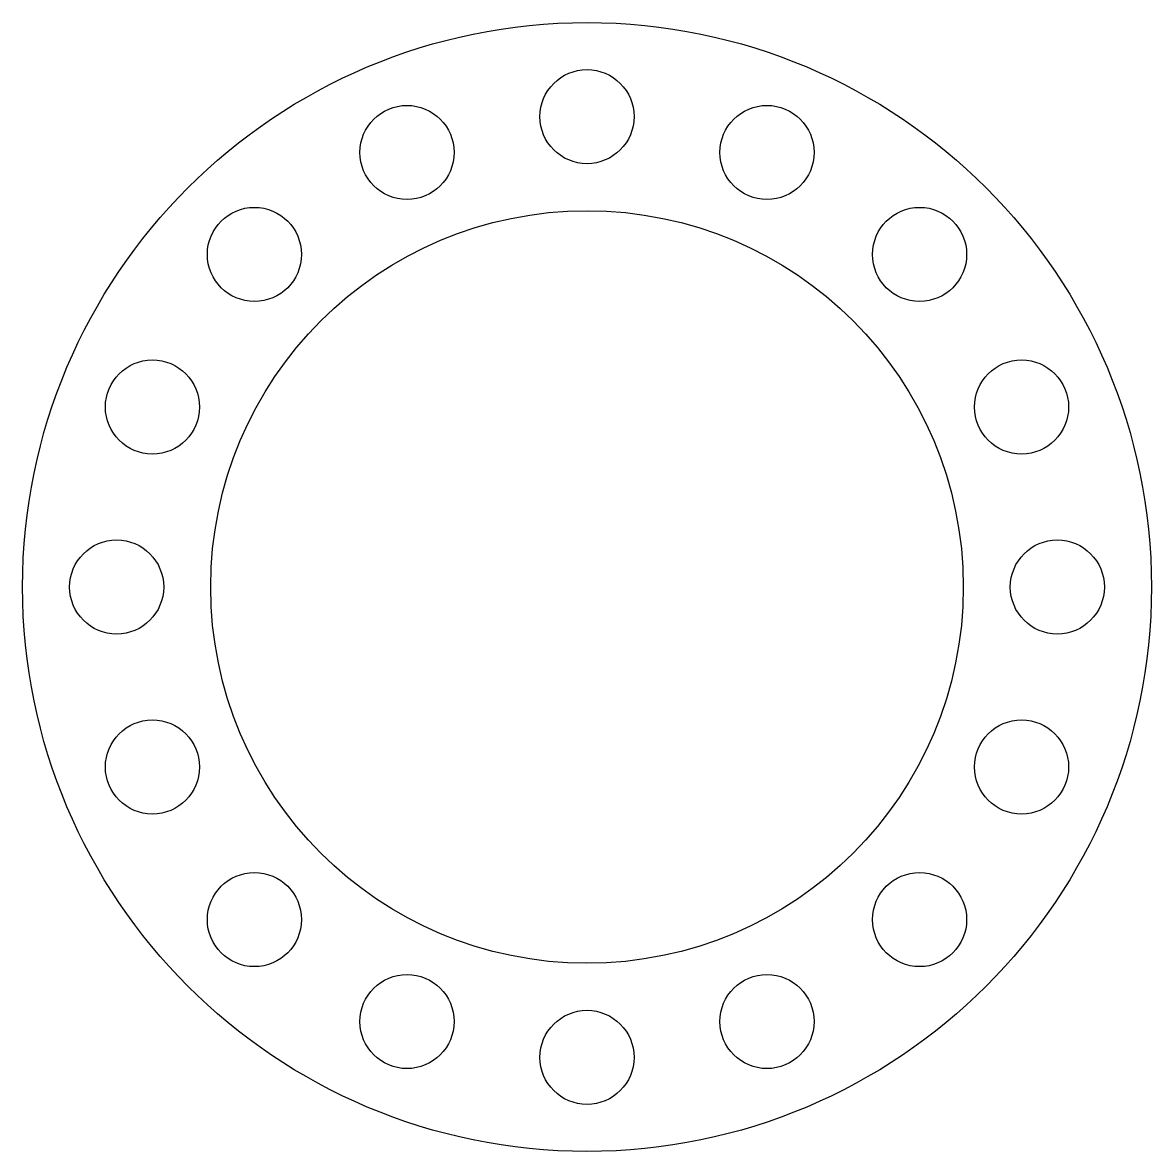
# Model space of a CAD drawing. Header units: metres. Extents: x -12 to 12, y -12 to 12.
import ezdxf

# ---------------------------------------------------------------- set-up
doc = ezdxf.new("R2010")
doc.units = ezdxf.units.M

msp = doc.modelspace()

# ---------------------------------------------------------------- linework, layer by layer
at = {"layer": 'PARAMETRIX'}
for centre, radius in [((0, 0), 12), ((0, 10), 1), ((-3.8268, 9.2388), 1), ((3.8268, 9.2388), 1), ((-7.0711, 7.0711), 1), ((0, 0), 8), ((7.0711, 7.0711), 1), ((-9.2388, 3.8268), 1), ((9.2388, 3.8268), 1), ((-10, 0), 1), ((10, 0), 1), ((-9.2388, -3.8268), 1), ((9.2388, -3.8268), 1), ((-7.0711, -7.0711), 1), ((7.0711, -7.0711), 1), ((-3.8268, -9.2388), 1), ((3.8268, -9.2388), 1), ((0, -10), 1)]:
    msp.add_circle(centre, radius, dxfattribs=at)

doc.saveas('drawing.dxf')
